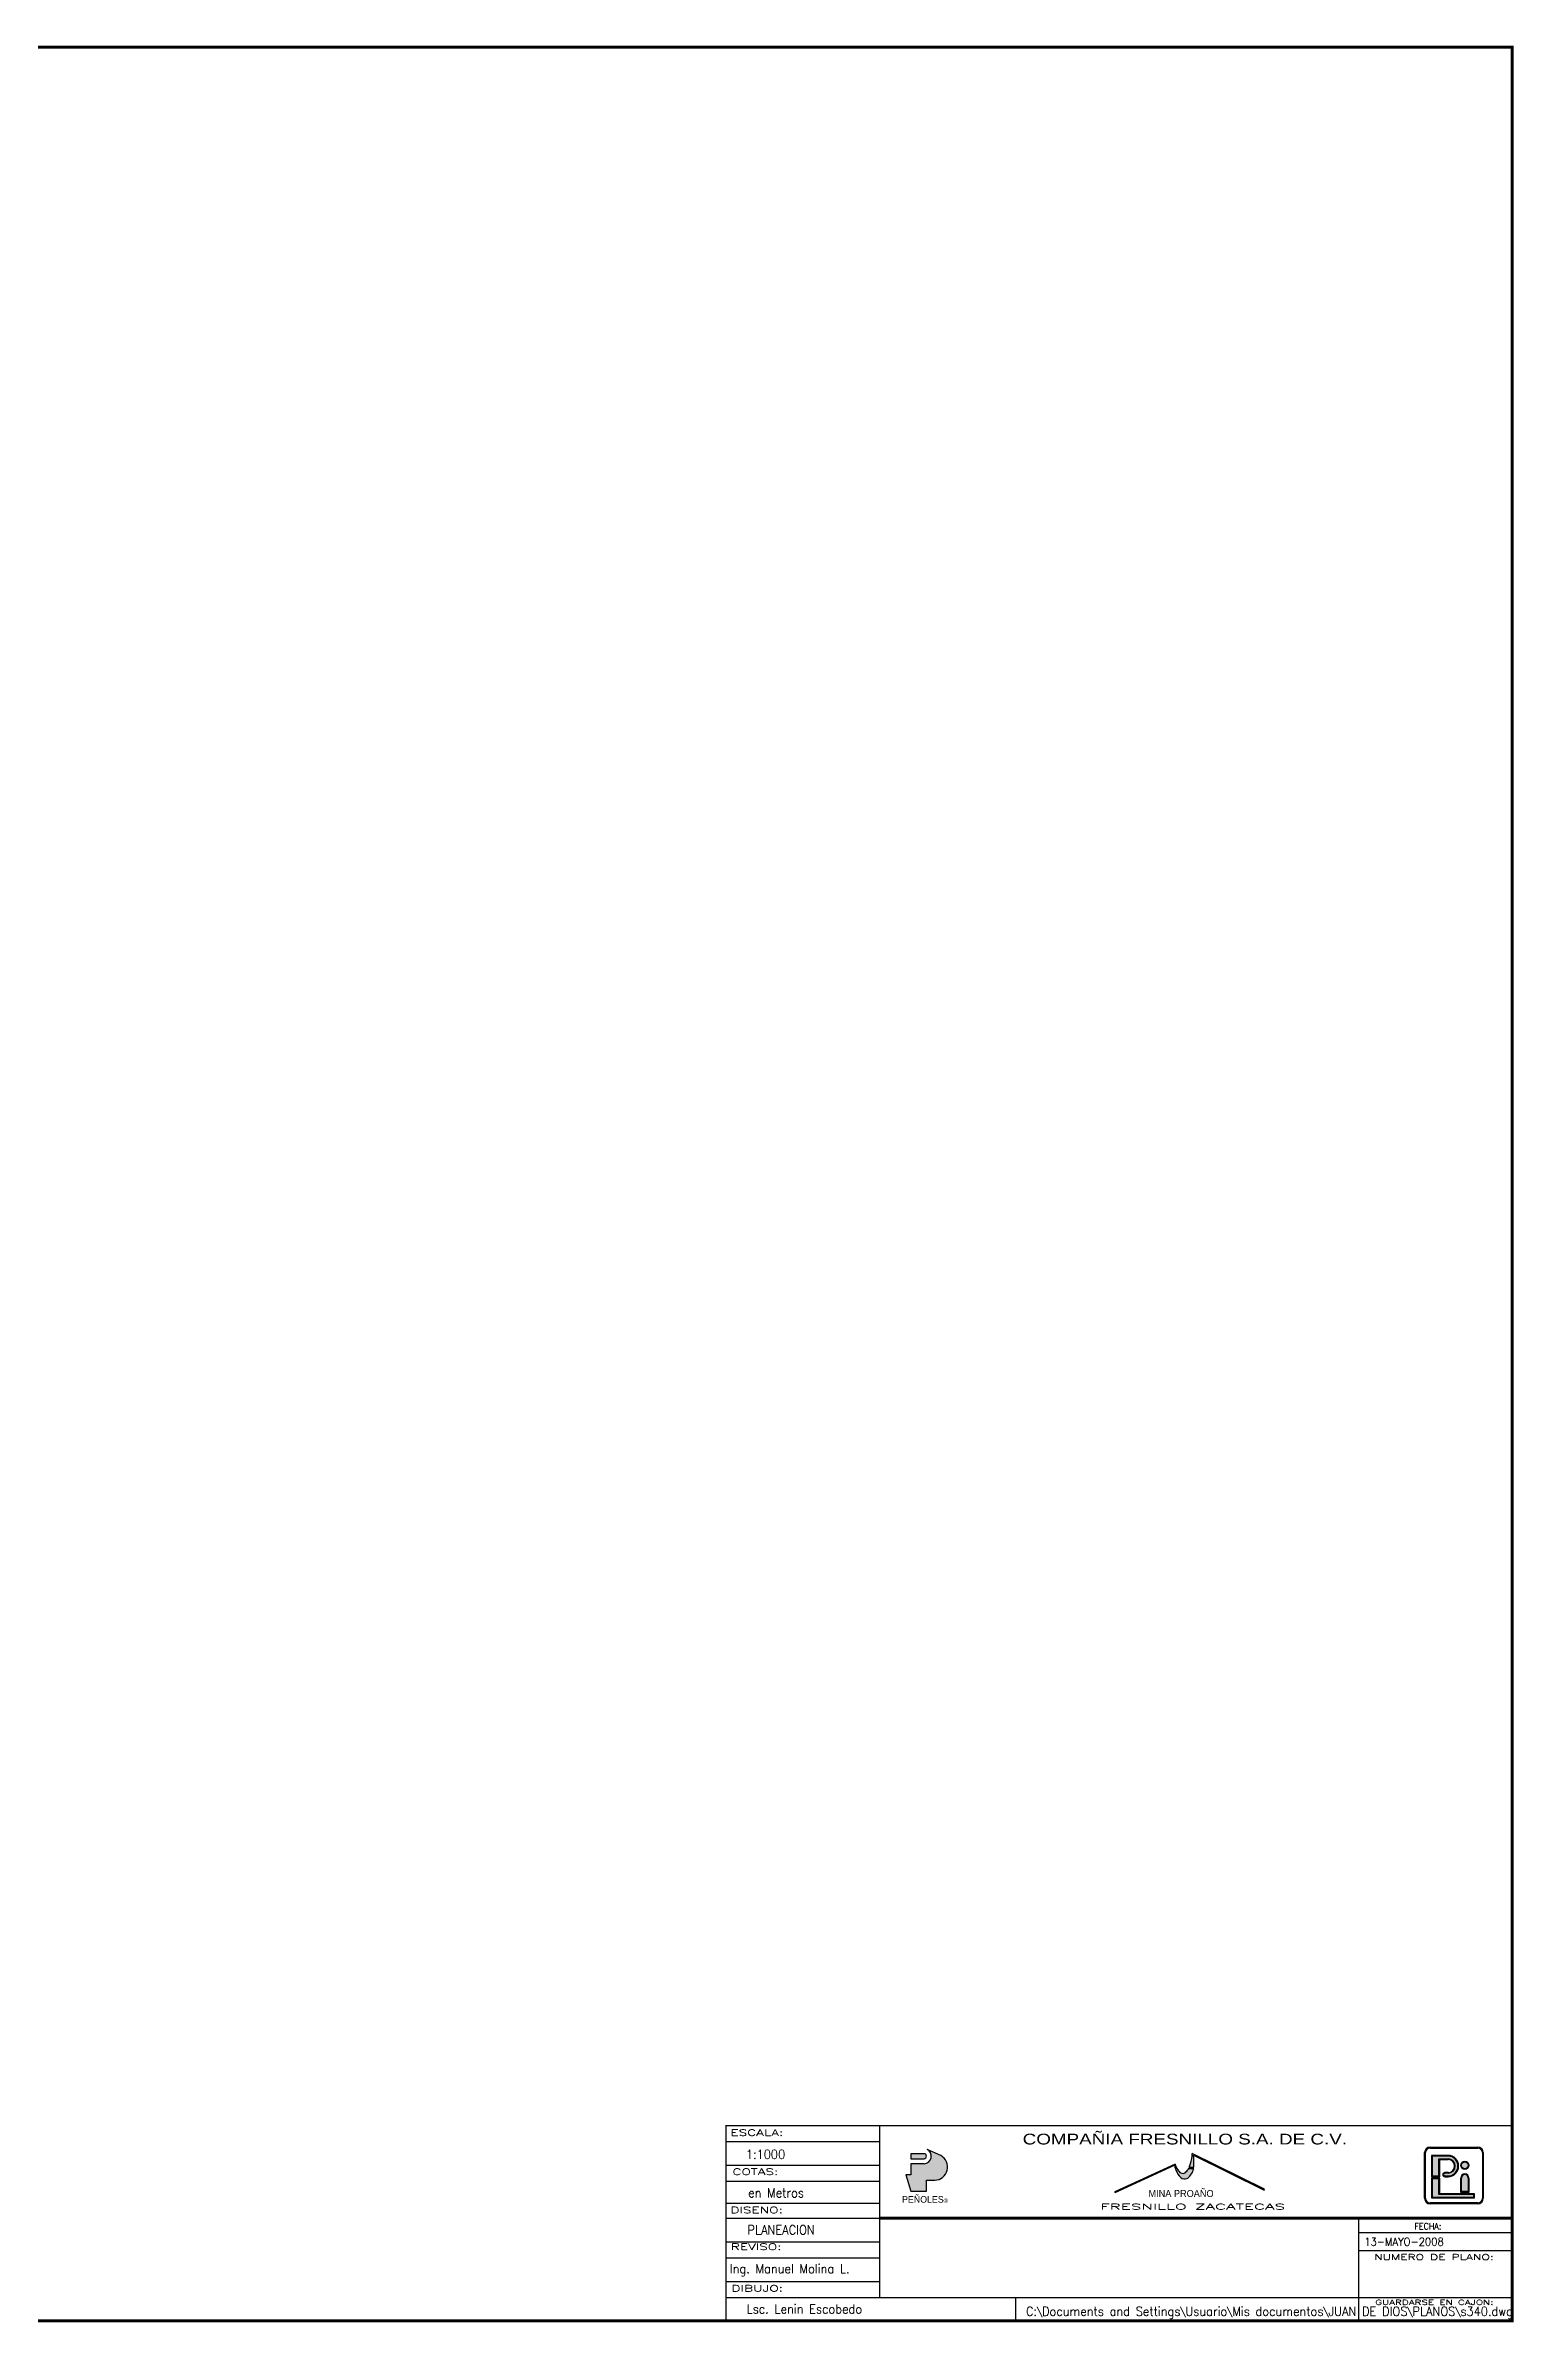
# Model space of a CAD drawing. Extents: x 9357 to 21428, y 9501 to 100038.
# Drawn here: x 10795.9 to 10927.6, y 10300 to 10503.2 of the extents above; entities that cross this region are included whole.
import ezdxf
from ezdxf.enums import TextEntityAlignment as Align

# ---------------------------------------------------------------- set-up
doc = ezdxf.new("R2010")
doc.units = 0
doc.header["$LTSCALE"] = 1.25
doc.header["$MEASUREMENT"] = 0
doc.layers.get('0').update_dxf_attribs({"linetype": 'CONTINUOUS'})
for name, color, linetype in [('LETRA', 7, 'CONTINUOUS'), ('LOGO', 5, 'CONTINUOUS'), ('LOGOPRO', 1, 'CONTINUOUS'), ('MARGEN', 7, 'CONTINUOUS'), ('MTEXT', 7, 'CONTINUOUS'), ('PE', 1, 'CONTINUOUS'), ('TXT_M', 7, 'CONTINUOUS')]:
    doc.layers.add(name, color=color, linetype=linetype)
doc.styles.add('CBF', font='')
doc.styles.add('ROMAND', font='romand.shx')
doc.styles.add('ROMANS', font='romans')
doc.styles.get('CBF').set_extended_font_data('Institucional')

# ---------------------------------------------------------------- blocks, each defined once
blk = doc.blocks.new('P')
at = {"layer": 'PE'}
h = blk.add_hatch(color=256, dxfattribs=at)
edge = h.paths.add_edge_path(flags=17)
edge.add_line((-0.1069978012419215, 0.1314038884720168), (-0.2387647216469277, 0.1314038884720168))
edge.add_line((-0.2387647216469277, 0.1314038884720168), (-0.2387647216469277, 0.08259171401354437))
edge.add_line((-0.2387647216469277, 0.08259171401354437), (-0.1069978012419215, 0.08259171401354437))
edge.add_arc((-0.1069978012419215, 0.1069978012427806), 0.02440608722923621, 270, 450)
edge = h.paths.add_edge_path()
edge.add_arc((-0.1069978012419217, 0.1069978012428111), 0.07321826186827249, -89.99999999999977, 65.70022235739248, ccw=False)
edge.add_line((-0.1069978012419215, 0.03377953937453859), (-0.2387647216469535, 0.03373954606897134))
edge.add_line((-0.2387647216469535, 0.03373954606897134), (-0.2387647216469277, -0.07452498304403332))
edge.add_line((-0.2387647216469277, -0.07452498304403332), (-0.2890997660475358, -0.07452498304403332))
edge.add_line((-0.2890997660475358, -0.07452498304403332), (-0.2387647216469277, -0.2341984438441271))
edge.add_line((-0.2387647216469277, -0.2341984438441271), (-0.08259171401268528, -0.2341984438441271))
edge.add_line((-0.08259171401268528, -0.2341984438441271), (-0.08259171401268528, -0.1269116539172346))
edge.add_line((-0.08259171401268528, -0.1269116539172346), (1.811883976188255e-13, -0.1269116539172346))
edge.add_arc((3.295974604355933e-16, 1.387778780781446e-17), 0.1269116539172346, 270.0000000000816, 422.4366187051245)
edge.add_line((0.05872577286079572, 0.1125071175611134), (-0.07686769414416794, 0.1737292819566225))
blk.add_lwpolyline([(-0.07686769414690087, 0.1737292819505962, -0.8076205580747574), (-0.1069978012419215, 0.03377953937453859), (-0.2387647216469535, 0.03373954606897134), (-0.2387647216469277, -0.07452498304403332), (-0.2890997660475358, -0.07452498304403332), (-0.2387647216469277, -0.2341984438441271), (-0.08259171401268528, -0.2341984438441271), (-0.08259171401268528, -0.1269116539172346), (1.811883976188255e-13, -0.1269116539172346, 0.7843582040466341), (0.05872577286079572, 0.1125071175611134), (-0.07686769414416794, 0.1737292819566225)], format="xyb", dxfattribs=at)
blk.add_lwpolyline([(-0.1069978012419215, 0.1314038884720168), (-0.2387647216469277, 0.1314038884720168), (-0.2387647216469277, 0.08259171401354437), (-0.1069978012419215, 0.08259171401354437, 0.9999999999999999)], format="xyb", close=True, dxfattribs=at)
at = {"layer": 'PE', "insert": (-0.3255345560582769, -0.2831709430172547), "char_height": 0.0644364678722586, "width": 0.58561272, "attachment_point": 1, "style": 'CBF'}
blk.add_mtext('\\C0;PEÑOLES\\fArial|b0|i0|c0|p34;\\H0.0415;®', dxfattribs=at)
blk = doc.blocks.new('LOGOPRO')
at = {"layer": 'LOGOPRO'}
h = blk.add_hatch(color=256, dxfattribs=at)
edge = h.paths.add_edge_path()
edge.add_line((-9.143312143135518, -1.011285720429896), (-1.420289596576367, 2.495868272837015))
edge.add_arc((2.633763762481265, 3.367668673053415), 4.146731794546635, 192.1362972031488, 205.9970373157267)
edge.add_arc((0.4635650418313333, 2.256096500843524), 1.709561135660354, 204.3932064912023, 239.4923063582455)
edge.add_arc((-0.1052046572186693, 1.526763106231505), 0.8014590446411034, 248.0875547272082, 302.0369783365639)
edge.add_arc((-1.234554525461139, 2.680171507020286), 2.403258911483598, 310.3029298597205, 343.6087956208749)
edge.add_line((1.07102946994064, 2.001985812853491), (0.3742740498450985, 2.001985812853491))
edge.add_arc((-2.408047672793671, 3.655450225047233), 3.236550436909452, 328.30315740004744, 329.27804011684356, ccw=False)
edge.add_arc((-0.931892051616048, 2.728542148625898), 1.493614573638864, 306.3556052384247, 328.80345385760904, ccw=False)
edge.add_arc((-0.342183712563921, 2.001135308284771), 0.55992835102373, 244.6768459690575, 301.8772683060933, ccw=False)
edge.add_arc((-0.1095561904172137, 2.395364811423844), 1.016630098234311, 208.5053704832041, 242.3286758322404, ccw=False)
edge.add_arc((1.25358325095426, 3.424880945176122), 2.717757628177425, 196.8178088636447, 213.8715015034686, ccw=False)
edge.add_line((-1.347934832973351, 2.638553923820382), (-9.18466008567384, -0.9202343742131234))
edge.add_line((-9.18466008567384, -0.9202343742131234), (-9.143312143135518, -1.011285720429896))
h = blk.add_hatch(color=5, dxfattribs=at)
edge = h.paths.add_edge_path()
edge.add_line((1.052438121758314, 3.782371538358348), (10.2208669454867, -0.6856684545214193))
edge.add_line((10.2208669454867, -0.6856684545214193), (10.26467473971934, -0.5957747552733963))
edge.add_line((10.26467473971934, -0.5957747552733963), (0.8965869201842906, 3.969564828992134))
edge.add_arc((-4.759426072305785, 4.37604756632645), 5.670600601961607, 342.9480373658274, 355.88937073067814, ccw=False)
edge.add_arc((-2.408047673507822, 3.738262553905486), 3.236550438668383, 332.0421418442535, 341.5357815461418, ccw=False)
edge.add_line((0.4507735625752503, 2.220896453663045), (1.084739716281092, 2.220896453663045))
edge.add_arc((-12.84760611455165, 2.713755379071247), 13.94106058627811, 357.9739976192264, 364.3961728918417)
at = {"layer": 'LOGOPRO', "const_width": 0.02}
blk.add_lwpolyline([(-9.143312143135518, -1.011285720429896), (-1.420289596576367, 2.495868272837015, 0.06055273376924402), (-1.093388077350028, 1.550053824207225, 0.1543573988477049), (-0.404300605084245, 0.7832052979829314, 0.239845370728851), (0.3199425000548217, 0.847361535068103, 0.1463560122919089), (1.07102946994064, 2.001985812853491), (0.3742740498450985, 2.001985812853491, -0.004253753963348928), (0.3457391123333764, 1.954886473605256, -0.09826164778241227), (-0.04648472748976928, 1.52565463727251, -0.2548987662783045), (-0.5816780479763111, 1.49501059876593, -0.1486628959336884), (-1.002942644943232, 1.910187112528547, -0.07454841296224093), (-1.347934832973351, 2.638553923820382), (-9.18466008567384, -0.9202343742131234)], format="xyb", close=True, dxfattribs=at)
at = {"layer": 'LOGOPRO', "color": 5, "const_width": 0.02}
blk.add_lwpolyline([(1.052438121758314, 3.782371538358348), (10.2208669454867, -0.6856684545214193), (10.26467473971934, -0.5957747552733963), (0.8965869201842906, 3.969564828992134, -0.05652731197285667), (0.6618904204729006, 2.713207023131417, -0.04144752746695352), (0.4507735625752503, 2.220896453663045), (1.084739716281092, 2.220896453663045, 0.02802936283154923), (1.052438121866089, 3.782371538366533)], format="xyb", dxfattribs=at)
at = {"layer": 'LOGOPRO'}
blk.add_lwpolyline([(-9.143312143135518, -1.011285720429896), (-9.18466008567384, -0.9202343742131234)], dxfattribs=at)
at = {"layer": 'LETRA', "style": 'CBF'}
blk.add_text('MINA PROAÑO', height=0.8898812223968093, dxfattribs=at).set_placement((-4.801395430410292, -1.575888034108792))
blk = doc.blocks.new('LOGO_PLA')
at = {"layer": 'LOGO'}
h = blk.add_hatch(color=256, dxfattribs=at)
h.paths.add_polyline_path([(-0.01823547284158607, -0.003240893732909395), (-0.0131630091706189, -0.003240893732909284, -1), (-0.01316300917061909, -0.01098231957096066), (-0.01501108978469492, -0.01098231957096055, 1), (-0.01501108978469494, -0.0124823195709606), (-0.01316300917061881, -0.0124823195709606, 1), (-0.01316300917061881, -0.001740893732909227), (-0.0219854728415861, -0.001740893732909227), (-0.02198547284158621, -0.0124823195709606), (-0.01823547284158607, -0.0124823195709606)])
h.paths.add_polyline_path([(-0.01823547284158607, -0.01398231957096044), (-0.0219854728415861, -0.01398231957096055), (-0.0219854728415861, -0.02397374540901201), (-0.01786047284158605, -0.0239737454090119), (0.001035187983045959, -0.0239737454090119), (0.001035187983045959, -0.02247374540901184), (-0.01823547284158606, -0.02247374540901195)])
h.paths.add_polyline_path([(-0.002149669435135683, -0.01360731957096065, 1), (-0.005899669435135825, -0.01360731957096065), (-0.005899669435135825, -0.02097374540901189), (-0.002149669435135683, -0.0209737454090119)])
h.paths.add_polyline_path([(-0.005899669435135755, -0.006712464068129781, 1), (-0.002149669435135751, -0.006712464068129781, 1)])
at = {"const_width": 0.0005}
blk.add_lwpolyline([(-0.02316772128480559, 0.003150405497186282), (0.003163789844118154, 0.003150405497186282, -0.414213562373095), (0.006163789844118155, 0.000150405497186281), (0.006163789844118148, -0.02457265486835567, -0.414213562373095), (0.003163789844118148, -0.02757265486835567), (-0.02316772128480559, -0.02757265486835567, -0.414213562373095), (-0.02616772128480559, -0.02457265486835567), (-0.02616772128480559, 0.0001504054971862823, -0.414213562373095)], format="xyb", close=True, dxfattribs=at)
blk.add_lwpolyline([(-0.02316772128480559, 0.002650405497186282), (0.003163789844118154, 0.002650405497186282, -0.414213562373095), (0.005663789844118155, 0.0001504054971862812), (0.005663789844118148, -0.02457265486835567, -0.4142135623730949), (0.003163789844118148, -0.02707265486835567), (-0.02316772128480559, -0.02707265486835567, -0.414213562373095), (-0.02566772128480559, -0.02457265486835567), (-0.02566772128480559, 0.0001504054971862817, -0.414213562373095)], format="xyb", close=True)
at = {"layer": 'LOGO'}
for points in [[(-0.01316300917061881, -0.01285731957096062, 0.9999999999999999), (-0.01316300917061881, -0.001365893732909323), (-0.02236047284158611, -0.001365893732909323), (-0.02236047284158611, -0.01285731957096062), (-0.01786047284158616, -0.01285731957096062), (-0.01786047284158616, -0.003615893732909298), (-0.01316300917061881, -0.003615893732909298, -0.9999999999999999), (-0.01316300917061881, -0.01060731957096064), (-0.01501108978469497, -0.01060731957096053, 0.9999999999999999), (-0.01501108978469497, -0.01285731957096051)], [(-0.01316300917061881, -0.0124823195709606, 1), (-0.01316300917061881, -0.001740893732909227), (-0.0219854728415861, -0.001740893732909227), (-0.02198547284158621, -0.0124823195709606), (-0.01823547284158607, -0.0124823195709606), (-0.01823547284158607, -0.003240893732909395), (-0.01316300917061881, -0.003240893732909284, -1), (-0.01316300917061881, -0.01098231957096066), (-0.01501108978469497, -0.01098231957096055, 1), (-0.01501108978469497, -0.0124823195709606)], [(-0.001774669435135668, -0.01360731957096065), (-0.001774669435135668, -0.02134874540901191), (-0.006274669435135728, -0.02134874540901191), (-0.006274669435135728, -0.01360731957096065, -0.9999999999999999)], [(-0.002149669435135683, -0.01360731957096065), (-0.002149669435135683, -0.0209737454090119), (-0.005899669435135825, -0.0209737454090119), (-0.005899669435135825, -0.01360731957096065, -1)]]:
    blk.add_lwpolyline(points, format="xyb", close=True, dxfattribs=at)
for points in [[(-0.02236047284158611, -0.01360731957096065), (-0.022360472841586, -0.02434874540901191), (-0.01786047284158605, -0.02434874540901191), (0.001410187983045973, -0.02434874540901191), (0.001410187983045973, -0.02209874540901194), (-0.01786047284158605, -0.02209874540901205), (-0.01786047284158616, -0.01360731957096065)], [(-0.0219854728415861, -0.01398231957096055), (-0.0219854728415861, -0.02397374540901201), (-0.01786047284158605, -0.0239737454090119), (0.001035187983045959, -0.0239737454090119), (0.001035187983045959, -0.02247374540901184), (-0.01823547284158607, -0.02247374540901195), (-0.01823547284158607, -0.01398231957096044)]]:
    blk.add_lwpolyline(points, close=True, dxfattribs=at)
blk.add_lwpolyline([(-0.001774669435135668, -0.02434874540901191), (-0.006274669435135617, -0.02434874540901191)], dxfattribs=at)
for radius in [0.002250000000000002, 0.001875000000000002]:
    blk.add_circle((-0.004024669435135754, -0.006712464068129781), radius, dxfattribs=at)
blk = doc.blocks.new('mar1a')
at = {"layer": 'MARGEN', "const_width": 0.001}
blk.add_lwpolyline([(0, 1.00000000000004), (1.00000000000004, 1.00000000000004), (1.00000000000004, 0), (0, 0)], close=True, dxfattribs=at)
at = {"layer": 'MARGEN'}
for points in [[(0.7361969457530223, 0.07887694526359465), (0.7877213226822933, 0.07887694526359468)], [(0.7361969457530223, 0.06850814453187495), (0.7877213226822933, 0.06850814453187497)], [(0.7361969457530223, 0.06147217244047185), (0.7877213226822933, 0.06147217244047186)], [(0.7361969457530223, 0.05184400133029203), (0.7877213226822933, 0.05184400133029203)], [(0.7361969457530223, 0.04517834637796528), (0.7877213226822933, 0.04517834637796529)], [(0.9484756230707695, 0.03886646569911141), (0.9994435667843742, 0.03886646569911141)], [(0.7361969457530223, 0.03480954564624557), (0.7877213226822933, 0.03480954564624558)], [(0.9484756230707695, 0.03096792921942415), (0.9994435667843742, 0.03096792921942418)], [(0.7361969457530223, 0.02777357355484246), (0.7877213226822933, 0.02777357355484247)], [(0.7361969457530223, 0.01740477282312275), (0.7877213226822933, 0.01740477282312276)], [(0.7361969457530223, 0.01036880073171964), (0.9484756230707695, 0.01036880073171969)], [(0.9484756230707695, 0.01036880073171969), (0.9994435667843742, 0.01036880073171972)]]:
    blk.add_lwpolyline(points, dxfattribs=at)
at = {"layer": 'TXT_M'}
for points, const_width in [([(1.00000000000004, 0.08591291735499791), (0.7361969457530223, 0.08591291735499776), (0.7361969457530223, 2.255140518769849e-16)], 0.0005), ([(1.00000000000004, 0.04517834637796529), (0.7877213226822933, 0.04517834637796529)], 0.001)]:
    blk.add_lwpolyline(points, dxfattribs=dict(at, const_width=const_width))
for points in [[(0.7877213226822934, 0.0859129173549978), (0.7877213226822932, 0.01036880073171964)], [(0.9484756230707696, 0.04517834637796529), (0.9484756230707694, -5.898059818321144e-17)], [(0.8333415862915455, 0.01036880073171966), (0.8333415862915455, -5.898059818321144e-17)]]:
    blk.add_lwpolyline(points, dxfattribs=at)
for name, p, xscale, yscale, zscale in [('LOGO_PLA', (0.9865883243954499, 0.07390314887757965), 0.6091875, 0.8122499999999999, 0.6091875), ('P', (0.8062658984973526, 0.06765096471764151), 0.03375, 0.045, 0.03375), ('LOGOPRO', (0.8903834259429655, 0.05994540155323887), 0.002581875, 0.0034425, 0.002581875)]:
    blk.add_blockref(name, p, dxfattribs=dict(at, xscale=xscale, yscale=yscale, zscale=zscale))
at = {"layer": 'MARGEN', "style": 'ROMAND', "width": 0.7, "flags": 4}
for tag, height, p in [('TITULO', 0.0065, (0.86744851908198, 0.03284269577194461)), ('TITULO', 0.0065, (0.86744851908198, 0.02392562299707423)), ('NUMERO', 0.01115137371218978, (0.9743123913096975, 0.01270859361247303)), ('TITULO', 0.0065, (0.86744851908198, 0.01497277895110606)), ('CAJON', 0.004460549484875911, (0.9752267784620785, 0.001595926905581184))]:
    blk.add_attdef(tag, text='', height=height, dxfattribs=at).set_placement(p, align=Align.CENTER)
at = {"layer": 'MTEXT', "style": 'ROMAND', "width": 0.7, "flags": 4}
for tag, p, height in [('ESCALA', (0.7428488402319695, 0.07124698936593753), 0.004), ('DISENO', (0.7434242871470681, 0.03808021806256408), 0.004), ('FECHA', (0.9503946582608065, 0.03308985780721871), 0.0035), ('REVISO', (0.7374660090075387, 0.02103778337053898), 0.004), ('ARCHIVO', (0.8368584477328518, 0.00224679880287133), 0.004)]:
    blk.add_attdef(tag, p, '', height=height, dxfattribs=at)
at = {"layer": 'MTEXT', "style": 'ROMAND', "width": 0.7}
for tag, p in [('COTAS', (0.7436475660275356, 0.05435040553628404)), ('NOMBRE', (0.7431110609890872, 0.003298233023884725))]:
    blk.add_attdef(tag, p, '', height=0.004, dxfattribs=at)
at = {"layer": 'TXT_M', "style": 'ROMANS', "width": 1.2}
for s, p in [('ESCALA:', (0.7377035589767433, 0.08143547697126767)), ('COTAS:', (0.7383588779810545, 0.06421584762783757)), ('DISENO:', (0.7377035624954932, 0.04736656793148121)), ('REVISO:', (0.7378542528205202, 0.03122627097586912)), ('DIBUJO:', (0.738074124421527, 0.01292733476769907))]:
    blk.add_text(s, height=0.0028, dxfattribs=at).set_placement(p)
at = {"layer": 'TXT_M', "style": 'CBF'}
blk.add_text('COMPAÑIA FRESNILLO S.A. DE C.V.', height=0.004725167999999999, dxfattribs=at).set_placement((0.8901860233996928, 0.07761504825320849), align=Align.CENTER)
at = {"layer": 'TXT_M'}
for s, height, style, width, p in [('FRESNILLO ZACATECAS', 0.0025, 'ROMANS', 1.65, (0.8928130688871184, 0.04900313579522889)), ('FECHA:', 0.0028, 'ROMAND', 0.7, (0.9717549125584637, 0.04026201037799547)), ('NUMERO DE PLANO:', 0.0025, 'ROMANS', 1.2, (0.9737872407597941, 0.0268364838966971)), ('GUARDARSE EN CAJON:', 0.002125, 'ROMANS', 1.2, (0.973908895495184, 0.007143669507322195))]:
    blk.add_text(s, height=height, dxfattribs=dict(at, style=style, width=width)).set_placement(p, align=Align.CENTER)

msp = doc.modelspace()

# ---------------------------------------------------------------- block references
at = {"color": 2, "xscale": 266, "yscale": 203, "zscale": 266}
msp.add_blockref('mar1a', (10660.81383698502, 10300.1059794444), dxfattribs=at).add_auto_attribs({'ARCHIVO': 'C:\\Documents and Settings\\Usuario\\Mis documentos\\JUAN DE DIOS\\PLANOS\\s340.dwg', 'ESCALA': '1:1000', 'NOMBRE': 'Lsc. Lenin Escobedo', 'DISENO': 'PLANEACION', 'COTAS': 'en Metros', 'REVISO': 'Ing. Manuel Molina L.', 'FECHA': '13-MAYO-2008'})

doc.saveas('drawing.dxf')
